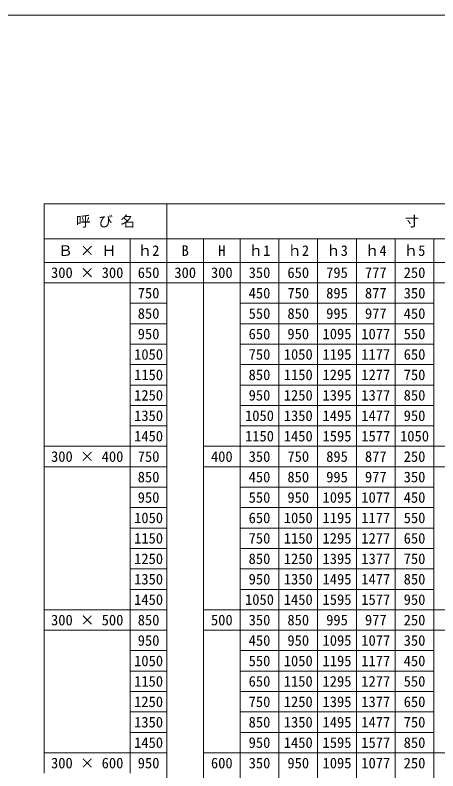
# Model space of a CAD drawing. Units: millimetres, scale not verified. Extents: x -44570 to -19804, y 69050 to 91573.
# Drawn here: x -38211 to -36248, y 79277 to 82791 of the extents above; entities that cross this region are included whole.
import ezdxf
from ezdxf.enums import TextEntityAlignment as Align

# ---------------------------------------------------------------- set-up
doc = ezdxf.new("R2010")
doc.units = ezdxf.units.MM
doc.header["$LTSCALE"] = 30
for name, color, linetype, lineweight in [('DEFPOINTS_3', 8, 'Continuous', 0), ('寸法線', 7, 'Continuous', 9), ('枠', 5, 'Continuous', 5)]:
    doc.layers.add(name, color=color, linetype=linetype, lineweight=lineweight)
doc.styles.add('ＭＳ ゴシック', font='')
doc.styles.add('ＭＳ Ｐゴシック', font='')
doc.styles.get('ＭＳ ゴシック').set_extended_font_data('MS Gothic')
doc.styles.get('ＭＳ Ｐゴシック').set_extended_font_data('MS PGothic')

msp = doc.modelspace()

# ---------------------------------------------------------------- linework, layer by layer
at = {"layer": 'DEFPOINTS_3'}
for p, q in [((-38076.12, 81546.23), (-37676.12, 81546.23)), ((-37506.12, 81546.23), (-37166.12, 81546.23)), ((-36266.12, 81546.23), (-33981.12, 81546.23)), ((-38076.12, 80691.23), (-37676.12, 80691.23)), ((-37336.12, 80691.23), (-37166.12, 80691.23)), ((-36266.12, 80691.23), (-34196.12, 80691.23)), ((-38076.12, 79931.23), (-37676.12, 79931.23)), ((-37336.12, 79931.23), (-37166.12, 79931.23)), ((-36266.12, 79931.23), (-34196.12, 79931.23))]:
    msp.add_line(p, q, dxfattribs=at)
at = {"layer": '寸法線', "lineweight": 13}
for p, q in [((-38076.12, 81913.85), (-33551.12, 81913.85)), ((-38076.12, 81913.85), (-38076.12, 81641.23)), ((-37506.12, 81913.85), (-37506.12, 81641.23)), ((-38076.12, 81751.23), (-33551.12, 81751.23)), ((-37676.12, 81751.23), (-37676.12, 81641.23)), ((-37336.12, 81751.23), (-37336.12, 81641.23)), ((-37166.12, 81751.23), (-37166.12, 81641.23)), ((-36986.12, 81751.23), (-36986.12, 81641.23)), ((-36806.12, 81751.23), (-36806.12, 81641.23)), ((-36626.12, 81751.23), (-36626.12, 81641.23)), ((-36446.12, 81751.23), (-36446.12, 81641.23)), ((-36266.12, 81751.23), (-36266.12, 81641.23)), ((-38076.12, 81641.23), (-33551.12, 81641.23)), ((-38076.12, 81641.23), (-38076.12, 81546.23)), ((-37676.12, 81641.23), (-37676.12, 81546.23)), ((-37506.12, 81641.23), (-37506.12, 81546.23)), ((-37336.12, 81641.23), (-37336.12, 81546.23)), ((-37166.12, 81641.23), (-37166.12, 81451.23)), ((-36986.12, 81641.23), (-36986.12, 80786.23)), ((-36806.12, 81641.23), (-36806.12, 80786.23)), ((-36626.12, 81641.23), (-36626.12, 77176.23)), ((-36446.12, 81641.23), (-36446.12, 77176.23)), ((-36266.12, 81641.23), (-36266.12, 77176.23)), ((-38076.12, 81546.23), (-38076.12, 80786.23)), ((-37676.12, 81546.23), (-37506.12, 81546.23)), ((-37676.12, 81546.23), (-37676.12, 80786.23)), ((-37506.12, 81546.23), (-37506.12, 77176.23)), ((-37336.12, 81546.23), (-37336.12, 77176.23)), ((-37166.12, 81546.23), (-36266.12, 81546.23)), ((-37676.12, 81451.23), (-37506.12, 81451.23)), ((-37166.12, 81451.23), (-36446.12, 81451.23)), ((-37166.12, 81451.23), (-37166.12, 80786.23)), ((-36446.12, 81451.23), (-36266.12, 81451.23)), ((-37676.12, 81356.23), (-37506.12, 81356.23)), ((-37166.12, 81356.23), (-36446.12, 81356.23)), ((-36446.12, 81356.23), (-36266.12, 81356.23)), ((-37676.12, 81261.23), (-37506.12, 81261.23)), ((-37166.12, 81261.23), (-36446.12, 81261.23)), ((-36446.12, 81261.23), (-36266.12, 81261.23)), ((-37676.12, 81166.23), (-37506.12, 81166.23)), ((-37166.12, 81166.23), (-36446.12, 81166.23)), ((-36446.12, 81166.23), (-36266.12, 81166.23)), ((-37676.12, 81071.23), (-37506.12, 81071.23)), ((-37166.12, 81071.23), (-36446.12, 81071.23)), ((-36446.12, 81071.23), (-36266.12, 81071.23)), ((-37676.12, 80976.23), (-37506.12, 80976.23)), ((-37166.12, 80976.23), (-36446.12, 80976.23)), ((-36446.12, 80976.23), (-36266.12, 80976.23)), ((-37676.12, 80881.23), (-37506.12, 80881.23)), ((-37166.12, 80881.23), (-36446.12, 80881.23)), ((-36446.12, 80881.23), (-36266.12, 80881.23)), ((-38076.12, 80786.23), (-37676.12, 80786.23)), ((-38076.12, 80786.23), (-38076.12, 80691.23)), ((-37676.12, 80786.23), (-37506.12, 80786.23)), ((-37676.12, 80786.23), (-37676.12, 80691.23)), ((-37336.12, 80786.23), (-34196.12, 80786.23)), ((-37166.12, 80786.23), (-37166.12, 80596.23)), ((-36986.12, 80786.23), (-36986.12, 77176.23)), ((-36806.12, 80786.23), (-36806.12, 77176.23)), ((-38076.12, 80691.23), (-38076.12, 80026.23)), ((-37676.12, 80691.23), (-37506.12, 80691.23)), ((-37676.12, 80691.23), (-37676.12, 80026.23)), ((-37166.12, 80691.23), (-36986.12, 80691.23)), ((-36986.12, 80691.23), (-36806.12, 80691.23)), ((-36806.12, 80691.23), (-36266.12, 80691.23)), ((-37676.12, 80596.23), (-37506.12, 80596.23)), ((-37166.12, 80596.23), (-36986.12, 80596.23)), ((-37166.12, 80596.23), (-37166.12, 80026.23)), ((-36986.12, 80596.23), (-36806.12, 80596.23)), ((-36806.12, 80596.23), (-36446.12, 80596.23)), ((-36446.12, 80596.23), (-36266.12, 80596.23)), ((-37676.12, 80501.23), (-37506.12, 80501.23)), ((-37166.12, 80501.23), (-36986.12, 80501.23)), ((-36986.12, 80501.23), (-36806.12, 80501.23)), ((-36806.12, 80501.23), (-36446.12, 80501.23)), ((-36446.12, 80501.23), (-36266.12, 80501.23)), ((-37676.12, 80406.23), (-37506.12, 80406.23)), ((-37166.12, 80406.23), (-36986.12, 80406.23)), ((-36986.12, 80406.23), (-36806.12, 80406.23)), ((-36806.12, 80406.23), (-36446.12, 80406.23)), ((-36446.12, 80406.23), (-36266.12, 80406.23)), ((-37676.12, 80311.23), (-37506.12, 80311.23)), ((-37166.12, 80311.23), (-36986.12, 80311.23)), ((-36986.12, 80311.23), (-36806.12, 80311.23)), ((-36806.12, 80311.23), (-36446.12, 80311.23)), ((-36446.12, 80311.23), (-36266.12, 80311.23)), ((-37676.12, 80216.23), (-37506.12, 80216.23)), ((-37166.12, 80216.23), (-36986.12, 80216.23)), ((-36986.12, 80216.23), (-36806.12, 80216.23)), ((-36806.12, 80216.23), (-36446.12, 80216.23)), ((-36446.12, 80216.23), (-36266.12, 80216.23)), ((-37676.12, 80121.23), (-37506.12, 80121.23)), ((-37166.12, 80121.23), (-36986.12, 80121.23)), ((-36986.12, 80121.23), (-36806.12, 80121.23)), ((-36806.12, 80121.23), (-36446.12, 80121.23)), ((-36446.12, 80121.23), (-36266.12, 80121.23)), ((-38076.12, 80026.23), (-37676.12, 80026.23)), ((-38076.12, 80026.23), (-38076.12, 79931.23)), ((-37676.12, 80026.23), (-37506.12, 80026.23)), ((-37676.12, 80026.23), (-37676.12, 79931.23)), ((-37336.12, 80026.23), (-36986.12, 80026.23)), ((-37166.12, 80026.23), (-37166.12, 79836.23)), ((-36986.12, 80026.23), (-36806.12, 80026.23)), ((-36806.12, 80026.23), (-34196.12, 80026.23)), ((-38076.12, 79931.23), (-38076.12, 79361.23)), ((-37676.12, 79931.23), (-37506.12, 79931.23)), ((-37676.12, 79931.23), (-37676.12, 79361.23)), ((-37166.12, 79931.23), (-36986.12, 79931.23)), ((-36986.12, 79931.23), (-36806.12, 79931.23)), ((-36806.12, 79931.23), (-36266.12, 79931.23)), ((-37676.12, 79836.23), (-37506.12, 79836.23)), ((-37166.12, 79836.23), (-36986.12, 79836.23)), ((-37166.12, 79836.23), (-37166.12, 79361.23)), ((-36986.12, 79836.23), (-36806.12, 79836.23)), ((-36806.12, 79836.23), (-36446.12, 79836.23)), ((-36446.12, 79836.23), (-36266.12, 79836.23)), ((-37676.12, 79741.23), (-37506.12, 79741.23)), ((-37166.12, 79741.23), (-36986.12, 79741.23)), ((-36986.12, 79741.23), (-36806.12, 79741.23)), ((-36806.12, 79741.23), (-36446.12, 79741.23)), ((-36446.12, 79741.23), (-36266.12, 79741.23)), ((-37676.12, 79646.23), (-37506.12, 79646.23)), ((-37166.12, 79646.23), (-36986.12, 79646.23)), ((-36986.12, 79646.23), (-36806.12, 79646.23)), ((-36806.12, 79646.23), (-36446.12, 79646.23)), ((-36446.12, 79646.23), (-36266.12, 79646.23)), ((-37676.12, 79551.23), (-37506.12, 79551.23)), ((-37166.12, 79551.23), (-36986.12, 79551.23)), ((-36986.12, 79551.23), (-36806.12, 79551.23)), ((-36806.12, 79551.23), (-36446.12, 79551.23)), ((-36446.12, 79551.23), (-36266.12, 79551.23)), ((-37676.12, 79456.23), (-37506.12, 79456.23)), ((-37166.12, 79456.23), (-36986.12, 79456.23)), ((-36986.12, 79456.23), (-36806.12, 79456.23)), ((-36806.12, 79456.23), (-36446.12, 79456.23)), ((-36446.12, 79456.23), (-36266.12, 79456.23)), ((-38076.12, 79361.23), (-37676.12, 79361.23)), ((-38076.12, 79361.23), (-38076.12, 79266.23)), ((-37676.12, 79361.23), (-37506.12, 79361.23)), ((-37676.12, 79361.23), (-37676.12, 79266.23)), ((-37336.12, 79361.23), (-36986.12, 79361.23)), ((-37166.12, 79361.23), (-37166.12, 79171.23)), ((-36986.12, 79361.23), (-36806.12, 79361.23)), ((-36806.12, 79361.23), (-34196.12, 79361.23))]:
    msp.add_line(p, q, dxfattribs=at)
at = {"layer": '枠', "lineweight": 20}
msp.add_line((-43378.22, 82791.08), (-33378.22, 82791.08), dxfattribs=at)

# ---------------------------------------------------------------- texts
at = {"layer": '寸法線'}
for s, height, style, p in [('呼  び  名', 49.49, 'ＭＳ Ｐゴシック', (-37791.12, 81832.54)), ('寸          法            （ｍｍ）', 47.47, 'ＭＳ ゴシック', (-35851.12, 81832.54)), ('Ｂ × Ｈ', 49.37, 'ＭＳ ゴシック', (-37876.12, 81696.23)), ('ｈ2', 49.37, 'ＭＳ ゴシック', (-37591.12, 81696.23)), ('B', 49.37, 'ＭＳ ゴシック', (-37421.12, 81696.23)), ('H', 49.37, 'ＭＳ ゴシック', (-37251.12, 81696.23)), ('ｈ1', 49.37, 'ＭＳ ゴシック', (-37076.12, 81696.23)), ('ｈ2', 49.37, 'ＭＳ ゴシック', (-36896.12, 81696.23)), ('ｈ3', 49.37, 'ＭＳ ゴシック', (-36716.12, 81696.23)), ('ｈ4', 49.37, 'ＭＳ ゴシック', (-36536.12, 81696.23)), ('ｈ5', 49.37, 'ＭＳ ゴシック', (-36356.12, 81696.23)), ('300 × 300', 49.37, 'ＭＳ ゴシック', (-37876.12, 81593.73)), ('650', 49.37, 'ＭＳ ゴシック', (-37591.12, 81593.73)), ('300', 49.37, 'ＭＳ ゴシック', (-37421.12, 81593.73)), ('300', 49.37, 'ＭＳ ゴシック', (-37251.12, 81593.73)), ('350', 49.37, 'ＭＳ ゴシック', (-37076.12, 81593.73)), ('650', 49.37, 'ＭＳ ゴシック', (-36896.12, 81593.73)), ('795', 49.37, 'ＭＳ ゴシック', (-36716.12, 81593.73)), ('777', 49.37, 'ＭＳ ゴシック', (-36536.12, 81593.73)), ('250', 49.37, 'ＭＳ ゴシック', (-36356.12, 81593.73)), ('750', 49.37, 'ＭＳ ゴシック', (-37591.12, 81498.73)), ('450', 49.37, 'ＭＳ ゴシック', (-37076.12, 81498.73)), ('750', 49.37, 'ＭＳ ゴシック', (-36896.12, 81498.73)), ('895', 49.37, 'ＭＳ ゴシック', (-36716.12, 81498.73)), ('877', 49.37, 'ＭＳ ゴシック', (-36536.12, 81498.73)), ('350', 49.37, 'ＭＳ ゴシック', (-36356.12, 81498.73)), ('850', 49.37, 'ＭＳ ゴシック', (-37591.12, 81403.73)), ('550', 49.37, 'ＭＳ ゴシック', (-37076.12, 81403.73)), ('850', 49.37, 'ＭＳ ゴシック', (-36896.12, 81403.73)), ('995', 49.37, 'ＭＳ ゴシック', (-36716.12, 81403.73)), ('977', 49.37, 'ＭＳ ゴシック', (-36536.12, 81403.73)), ('450', 49.37, 'ＭＳ ゴシック', (-36356.12, 81403.73)), ('950', 49.37, 'ＭＳ ゴシック', (-37591.12, 81308.73)), ('650', 49.37, 'ＭＳ ゴシック', (-37076.12, 81308.73)), ('950', 49.37, 'ＭＳ ゴシック', (-36896.12, 81308.73)), ('1095', 49.37, 'ＭＳ ゴシック', (-36716.12, 81308.73)), ('1077', 49.37, 'ＭＳ ゴシック', (-36536.12, 81308.73)), ('550', 49.37, 'ＭＳ ゴシック', (-36356.12, 81308.73)), ('1050', 49.37, 'ＭＳ ゴシック', (-37591.12, 81213.73)), ('750', 49.37, 'ＭＳ ゴシック', (-37076.12, 81213.73)), ('1050', 49.37, 'ＭＳ ゴシック', (-36896.12, 81213.73)), ('1195', 49.37, 'ＭＳ ゴシック', (-36716.12, 81213.73)), ('1177', 49.37, 'ＭＳ ゴシック', (-36536.12, 81213.73)), ('650', 49.37, 'ＭＳ ゴシック', (-36356.12, 81213.73)), ('1150', 49.37, 'ＭＳ ゴシック', (-37591.12, 81118.73)), ('850', 49.37, 'ＭＳ ゴシック', (-37076.12, 81118.73)), ('1150', 49.37, 'ＭＳ ゴシック', (-36896.12, 81118.73)), ('1295', 49.37, 'ＭＳ ゴシック', (-36716.12, 81118.73)), ('1277', 49.37, 'ＭＳ ゴシック', (-36536.12, 81118.73)), ('750', 49.37, 'ＭＳ ゴシック', (-36356.12, 81118.73)), ('1250', 49.37, 'ＭＳ ゴシック', (-37591.12, 81023.73)), ('950', 49.37, 'ＭＳ ゴシック', (-37076.12, 81023.73)), ('1250', 49.37, 'ＭＳ ゴシック', (-36896.12, 81023.73)), ('1395', 49.37, 'ＭＳ ゴシック', (-36716.12, 81023.73)), ('1377', 49.37, 'ＭＳ ゴシック', (-36536.12, 81023.73)), ('850', 49.37, 'ＭＳ ゴシック', (-36356.12, 81023.73)), ('1350', 49.37, 'ＭＳ ゴシック', (-37591.12, 80928.73)), ('1050', 49.37, 'ＭＳ ゴシック', (-37076.12, 80928.73)), ('1350', 49.37, 'ＭＳ ゴシック', (-36896.12, 80928.73)), ('1495', 49.37, 'ＭＳ ゴシック', (-36716.12, 80928.73)), ('1477', 49.37, 'ＭＳ ゴシック', (-36536.12, 80928.73)), ('950', 49.37, 'ＭＳ ゴシック', (-36356.12, 80928.73)), ('1450', 49.37, 'ＭＳ ゴシック', (-37591.12, 80833.73)), ('1150', 49.37, 'ＭＳ ゴシック', (-37076.12, 80833.73)), ('1450', 49.37, 'ＭＳ ゴシック', (-36896.12, 80833.73)), ('1595', 49.37, 'ＭＳ ゴシック', (-36716.12, 80833.73)), ('1577', 49.37, 'ＭＳ ゴシック', (-36536.12, 80833.73)), ('1050', 49.37, 'ＭＳ ゴシック', (-36356.12, 80833.73)), ('300 × 400', 49.37, 'ＭＳ ゴシック', (-37876.12, 80738.73)), ('750', 49.37, 'ＭＳ ゴシック', (-37591.12, 80738.73)), ('400', 49.37, 'ＭＳ ゴシック', (-37251.12, 80738.73)), ('350', 49.37, 'ＭＳ ゴシック', (-37076.12, 80738.73)), ('750', 49.37, 'ＭＳ ゴシック', (-36896.12, 80738.73)), ('895', 49.37, 'ＭＳ ゴシック', (-36716.12, 80738.73)), ('877', 49.37, 'ＭＳ ゴシック', (-36536.12, 80738.73)), ('250', 49.37, 'ＭＳ ゴシック', (-36356.12, 80738.73)), ('850', 49.37, 'ＭＳ ゴシック', (-37591.12, 80643.73)), ('450', 49.37, 'ＭＳ ゴシック', (-37076.12, 80643.73)), ('850', 49.37, 'ＭＳ ゴシック', (-36896.12, 80643.73)), ('995', 49.37, 'ＭＳ ゴシック', (-36716.12, 80643.73)), ('977', 49.37, 'ＭＳ ゴシック', (-36536.12, 80643.73)), ('350', 49.37, 'ＭＳ ゴシック', (-36356.12, 80643.73)), ('950', 49.37, 'ＭＳ ゴシック', (-37591.12, 80548.73)), ('550', 49.37, 'ＭＳ ゴシック', (-37076.12, 80548.73)), ('950', 49.37, 'ＭＳ ゴシック', (-36896.12, 80548.73)), ('1095', 49.37, 'ＭＳ ゴシック', (-36716.12, 80548.73)), ('1077', 49.37, 'ＭＳ ゴシック', (-36536.12, 80548.73)), ('450', 49.37, 'ＭＳ ゴシック', (-36356.12, 80548.73)), ('1050', 49.37, 'ＭＳ ゴシック', (-37591.12, 80453.73)), ('650', 49.37, 'ＭＳ ゴシック', (-37076.12, 80453.73)), ('1050', 49.37, 'ＭＳ ゴシック', (-36896.12, 80453.73)), ('1195', 49.37, 'ＭＳ ゴシック', (-36716.12, 80453.73)), ('1177', 49.37, 'ＭＳ ゴシック', (-36536.12, 80453.73)), ('550', 49.37, 'ＭＳ ゴシック', (-36356.12, 80453.73)), ('1150', 49.37, 'ＭＳ ゴシック', (-37591.12, 80358.73)), ('750', 49.37, 'ＭＳ ゴシック', (-37076.12, 80358.73)), ('1150', 49.37, 'ＭＳ ゴシック', (-36896.12, 80358.73)), ('1295', 49.37, 'ＭＳ ゴシック', (-36716.12, 80358.73)), ('1277', 49.37, 'ＭＳ ゴシック', (-36536.12, 80358.73)), ('650', 49.37, 'ＭＳ ゴシック', (-36356.12, 80358.73)), ('1250', 49.37, 'ＭＳ ゴシック', (-37591.12, 80263.73)), ('850', 49.37, 'ＭＳ ゴシック', (-37076.12, 80263.73)), ('1250', 49.37, 'ＭＳ ゴシック', (-36896.12, 80263.73)), ('1395', 49.37, 'ＭＳ ゴシック', (-36716.12, 80263.73)), ('1377', 49.37, 'ＭＳ ゴシック', (-36536.12, 80263.73)), ('750', 49.37, 'ＭＳ ゴシック', (-36356.12, 80263.73)), ('1350', 49.37, 'ＭＳ ゴシック', (-37591.12, 80168.73)), ('950', 49.37, 'ＭＳ ゴシック', (-37076.12, 80168.73)), ('1350', 49.37, 'ＭＳ ゴシック', (-36896.12, 80168.73)), ('1495', 49.37, 'ＭＳ ゴシック', (-36716.12, 80168.73)), ('1477', 49.37, 'ＭＳ ゴシック', (-36536.12, 80168.73)), ('850', 49.37, 'ＭＳ ゴシック', (-36356.12, 80168.73)), ('1450', 49.37, 'ＭＳ ゴシック', (-37591.12, 80073.73)), ('1050', 49.37, 'ＭＳ ゴシック', (-37076.12, 80073.73)), ('1450', 49.37, 'ＭＳ ゴシック', (-36896.12, 80073.73)), ('1595', 49.37, 'ＭＳ ゴシック', (-36716.12, 80073.73)), ('1577', 49.37, 'ＭＳ ゴシック', (-36536.12, 80073.73)), ('950', 49.37, 'ＭＳ ゴシック', (-36356.12, 80073.73)), ('300 × 500', 49.37, 'ＭＳ ゴシック', (-37876.12, 79978.73)), ('850', 49.37, 'ＭＳ ゴシック', (-37591.12, 79978.73)), ('500', 49.37, 'ＭＳ ゴシック', (-37251.12, 79978.73)), ('350', 49.37, 'ＭＳ ゴシック', (-37076.12, 79978.73)), ('850', 49.37, 'ＭＳ ゴシック', (-36896.12, 79978.73)), ('995', 49.37, 'ＭＳ ゴシック', (-36716.12, 79978.73)), ('977', 49.37, 'ＭＳ ゴシック', (-36536.12, 79978.73)), ('250', 49.37, 'ＭＳ ゴシック', (-36356.12, 79978.73)), ('950', 49.37, 'ＭＳ ゴシック', (-37591.12, 79883.73)), ('450', 49.37, 'ＭＳ ゴシック', (-37076.12, 79883.73)), ('950', 49.37, 'ＭＳ ゴシック', (-36896.12, 79883.73)), ('1095', 49.37, 'ＭＳ ゴシック', (-36716.12, 79883.73)), ('1077', 49.37, 'ＭＳ ゴシック', (-36536.12, 79883.73)), ('350', 49.37, 'ＭＳ ゴシック', (-36356.12, 79883.73)), ('1050', 49.37, 'ＭＳ ゴシック', (-37591.12, 79788.73)), ('550', 49.37, 'ＭＳ ゴシック', (-37076.12, 79788.73)), ('1050', 49.37, 'ＭＳ ゴシック', (-36896.12, 79788.73)), ('1195', 49.37, 'ＭＳ ゴシック', (-36716.12, 79788.73)), ('1177', 49.37, 'ＭＳ ゴシック', (-36536.12, 79788.73)), ('450', 49.37, 'ＭＳ ゴシック', (-36356.12, 79788.73)), ('1150', 49.37, 'ＭＳ ゴシック', (-37591.12, 79693.73)), ('650', 49.37, 'ＭＳ ゴシック', (-37076.12, 79693.73)), ('1150', 49.37, 'ＭＳ ゴシック', (-36896.12, 79693.73)), ('1295', 49.37, 'ＭＳ ゴシック', (-36716.12, 79693.73)), ('1277', 49.37, 'ＭＳ ゴシック', (-36536.12, 79693.73)), ('550', 49.37, 'ＭＳ ゴシック', (-36356.12, 79693.73)), ('1250', 49.37, 'ＭＳ ゴシック', (-37591.12, 79598.73)), ('750', 49.37, 'ＭＳ ゴシック', (-37076.12, 79598.73)), ('1250', 49.37, 'ＭＳ ゴシック', (-36896.12, 79598.73)), ('1395', 49.37, 'ＭＳ ゴシック', (-36716.12, 79598.73)), ('1377', 49.37, 'ＭＳ ゴシック', (-36536.12, 79598.73)), ('650', 49.37, 'ＭＳ ゴシック', (-36356.12, 79598.73)), ('1350', 49.37, 'ＭＳ ゴシック', (-37591.12, 79503.73)), ('850', 49.37, 'ＭＳ ゴシック', (-37076.12, 79503.73)), ('1350', 49.37, 'ＭＳ ゴシック', (-36896.12, 79503.73)), ('1495', 49.37, 'ＭＳ ゴシック', (-36716.12, 79503.73)), ('1477', 49.37, 'ＭＳ ゴシック', (-36536.12, 79503.73)), ('750', 49.37, 'ＭＳ ゴシック', (-36356.12, 79503.73)), ('1450', 49.37, 'ＭＳ ゴシック', (-37591.12, 79408.73)), ('950', 49.37, 'ＭＳ ゴシック', (-37076.12, 79408.73)), ('1450', 49.37, 'ＭＳ ゴシック', (-36896.12, 79408.73)), ('1595', 49.37, 'ＭＳ ゴシック', (-36716.12, 79408.73)), ('1577', 49.37, 'ＭＳ ゴシック', (-36536.12, 79408.73)), ('850', 49.37, 'ＭＳ ゴシック', (-36356.12, 79408.73)), ('300 × 600', 49.37, 'ＭＳ ゴシック', (-37876.12, 79313.73)), ('950', 49.37, 'ＭＳ ゴシック', (-37591.12, 79313.73)), ('600', 49.37, 'ＭＳ ゴシック', (-37251.12, 79313.73)), ('350', 49.37, 'ＭＳ ゴシック', (-37076.12, 79313.73)), ('950', 49.37, 'ＭＳ ゴシック', (-36896.12, 79313.73)), ('1095', 49.37, 'ＭＳ ゴシック', (-36716.12, 79313.73)), ('1077', 49.37, 'ＭＳ ゴシック', (-36536.12, 79313.73)), ('250', 49.37, 'ＭＳ ゴシック', (-36356.12, 79313.73))]:
    msp.add_text(s, height=height, dxfattribs=dict(at, style=style)).set_placement(p, align=Align.MIDDLE_CENTER)

doc.saveas('drawing.dxf')
